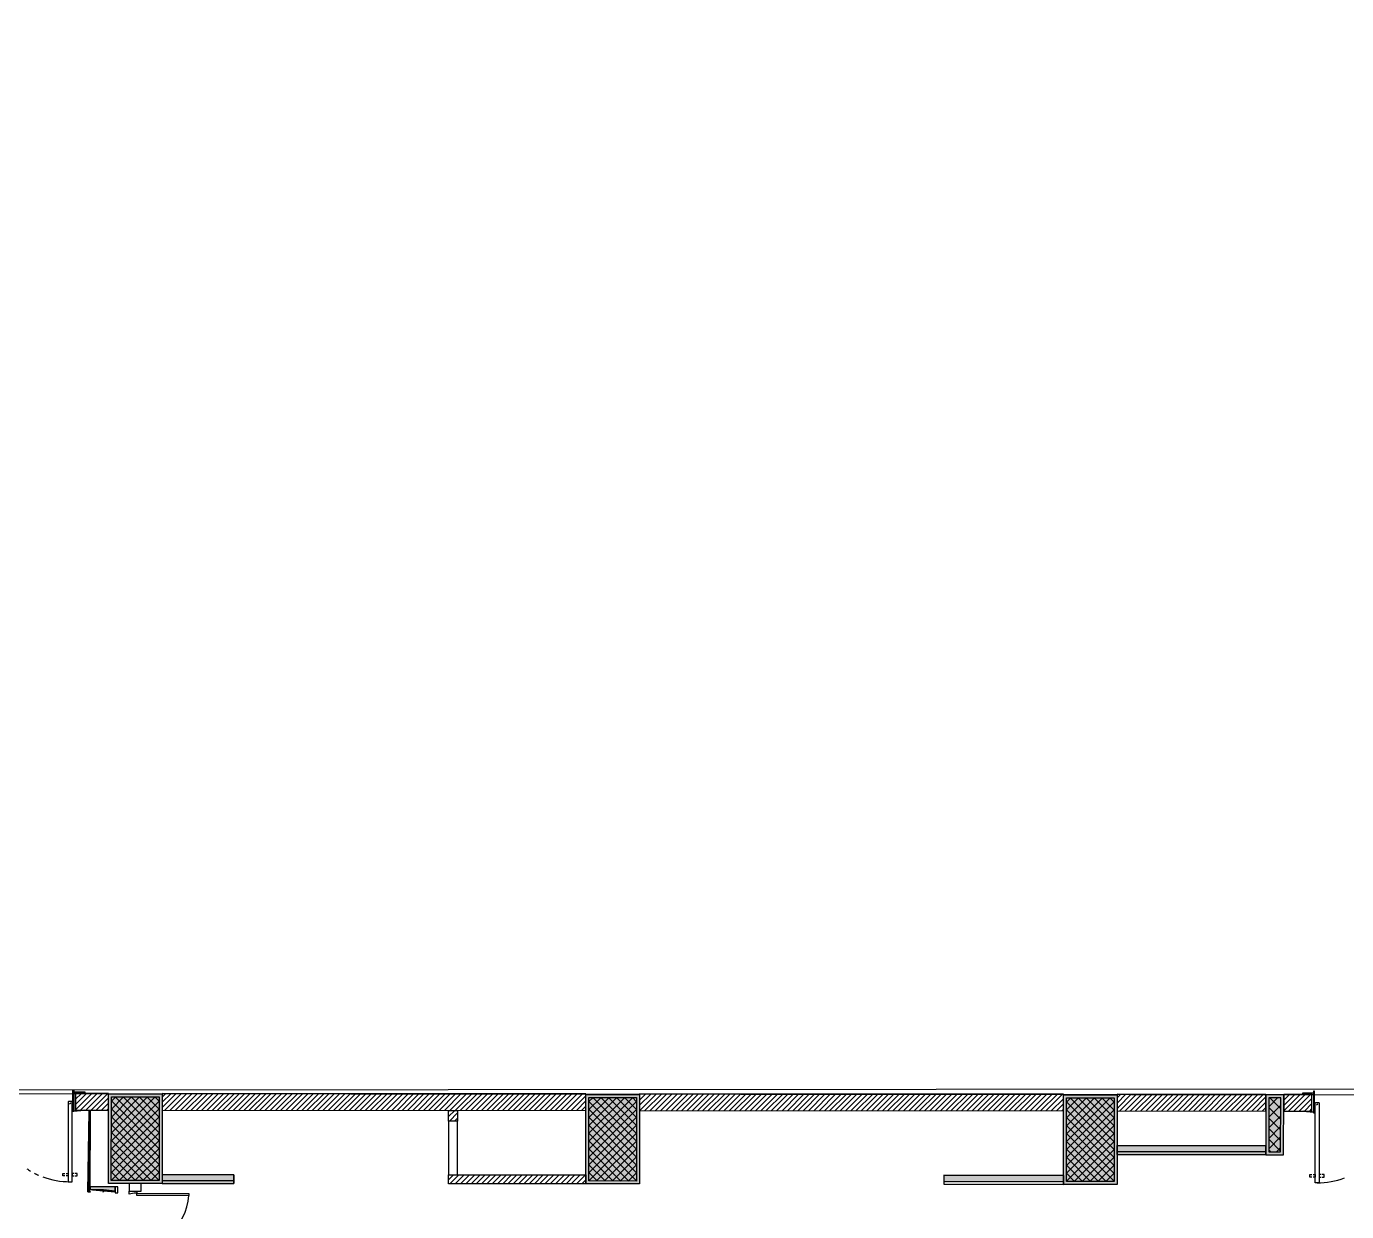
# Model space of a CAD drawing. Extents: x -957 to 3394, y -3 to 3008.
# Drawn here: x 2041 to 2911, y 873 to 1653 of the extents above; entities that cross this region are included whole.
import ezdxf

# ---------------------------------------------------------------- set-up
doc = ezdxf.new("R2010")
doc.units = 0
doc.header["$MEASUREMENT"] = 0
for name, color, linetype in [('HATCHES', 7, 'CONTINUOUS'), ('PDF_DOOR', 7, 'CONTINUOUS'), ('PDF_ELEVATION_5_LIGHT', 7, 'CONTINUOUS'), ('PDF_FRAMING-COLUMN', 7, 'CONTINUOUS'), ('PDF_FRAMING-COLUMN_HATCH', 7, 'CONTINUOUS'), ('PDF_HATCH', 7, 'CONTINUOUS'), ('PDF_I-DOOR', 7, 'CONTINUOUS'), ('PDF_I-DOOR-OPEN', 7, 'CONTINUOUS'), ('PDF_I-FURN-FIXD', 7, 'CONTINUOUS'), ('PDF_SHREM-CAD_6_CABLE', 7, 'CONTINUOUS'), ('PDF_SHREM_ACOUSTIC_WALL', 7, 'CONTINUOUS'), ('PDF_SHREM_NEW_BLK_WRK', 7, 'CONTINUOUS'), ('PDF_WALL', 7, 'CONTINUOUS')]:
    doc.layers.add(name, color=color, linetype=linetype)

msp = doc.modelspace()

# ---------------------------------------------------------------- hatches: boundary and pattern name
at = {"layer": 'PDF_I-FURN-FIXD'}
msp.add_hatch(color=256, dxfattribs=at).paths.add_polyline_path([(2099.95, 886.39), (2099.95, 888.98), (2083.59, 888.99), (2083.59, 887.13), (2092.22, 887.12), (2092.22, 886.4)])

# ---------------------------------------------------------------- linework, layer by layer
at = {"layer": 'HATCHES', "color": 253}
msp.add_lwpolyline([(712.53, 2126.9), (3285.08, 2124.7), (3284.08, 953.45), (711.53, 951.72), (712.53, 2126.9)], dxfattribs=at)
at = {"layer": 'PDF_DOOR'}
msp.add_lwpolyline([(2148.49, 810.47, 0.390391), (2109.19, 846.89, 0.390392), (2148.56, 883.24)], format="xyb", dxfattribs=at)
for points in [[(2109.23, 886.22), (2114.14, 886.22), (2114.14, 884.72), (2112.57, 884.72), (2109.23, 884.25)], [(2114.14, 884.72), (2148.56, 884.69), (2148.56, 883.24), (2114.14, 883.27)]]:
    msp.add_lwpolyline(points, close=True, dxfattribs=at)
at = {"layer": 'PDF_ELEVATION_5_LIGHT', "color": 7}
for points in [[(2760.17, 916.14), (2760.16, 910.25), (2858.1, 910.16), (2858.1, 916.06)], [(2760.17, 916.14), (2760.16, 910.25), (2858.1, 910.16), (2858.1, 916.06)], [(2130.88, 897.02), (2130.88, 891.12), (2178.1, 891.08), (2178.1, 896.98)], [(2646.09, 896.58), (2646.09, 890.68), (2724.75, 890.61), (2724.75, 896.51)], [(2646.09, 896.58), (2646.09, 890.68), (2724.75, 890.61), (2724.75, 896.51)]]:
    msp.add_lwpolyline(points, close=True, dxfattribs=at)
at = {"layer": 'PDF_ELEVATION_5_LIGHT'}
for points in [[(2858.1, 916.06), (2760.17, 916.14)], [(2858.1, 910.16), (2760.16, 910.25)], [(2858.1, 912.13), (2760.17, 912.21)]]:
    msp.add_lwpolyline(points, close=True, dxfattribs=at)
for points in [[(2130.88, 897.02), (2178.1, 896.98)], [(2646.09, 896.58), (2724.75, 896.51)], [(2646.09, 896.58), (2724.75, 896.51)], [(2130.88, 893.08), (2178.1, 893.04)], [(2130.88, 891.12), (2178.1, 891.08)], [(2646.09, 892.64), (2724.75, 892.58)], [(2646.09, 892.64), (2724.75, 892.58)], [(2646.09, 890.68), (2724.75, 890.61)], [(2646.09, 890.68), (2724.75, 890.61)]]:
    msp.add_lwpolyline(points, dxfattribs=at)
at = {"layer": 'PDF_ELEVATION_5_LIGHT', "color": 7}
for points in [[(2760.17, 916.14), (2760.16, 910.25), (2858.1, 916.06), (2858.1, 910.16)], [(2760.17, 916.14), (2760.16, 910.25), (2858.1, 916.06), (2858.1, 910.16)], [(2130.88, 897.02), (2130.88, 891.12), (2178.1, 896.98), (2178.1, 891.08)], [(2646.09, 896.58), (2646.09, 890.68), (2724.75, 896.51), (2724.75, 890.61)], [(2646.09, 896.58), (2646.09, 890.68), (2724.75, 896.51), (2724.75, 890.61)]]:
    msp.add_solid(points, dxfattribs=at)
at = {"layer": 'PDF_FRAMING-COLUMN'}
for points in [[(2095.52, 950.14), (2130.91, 950.11), (2130.86, 891.12), (2095.47, 891.15)], [(2410.16, 949.87), (2445.56, 949.84), (2445.5, 890.85), (2410.11, 890.88)], [(2724.8, 949.6), (2760.2, 949.57), (2760.15, 890.58), (2724.75, 890.61)], [(2858.13, 949.49), (2858.1, 910.16), (2869.89, 910.15), (2869.93, 949.48)], [(2097.48, 948.17), (2128.95, 948.15), (2128.9, 893.09), (2097.43, 893.11)], [(2412.12, 947.91), (2443.59, 947.88), (2443.54, 892.82), (2412.08, 892.84)], [(2726.76, 947.64), (2758.23, 947.61), (2758.18, 892.55), (2726.72, 892.57)], [(2860.09, 947.52), (2860.06, 912.12), (2867.93, 912.12), (2867.96, 947.52)]]:
    msp.add_lwpolyline(points, close=True, dxfattribs=at)
at = {"layer": 'PDF_FRAMING-COLUMN_HATCH'}
for points in [[(2097.45, 914.06), (2128.94, 945.5)], [(2097.45, 908.84), (2128.94, 940.28)], [(2097.46, 924.49), (2121.17, 948.15)], [(2097.46, 919.27), (2126.38, 948.15)], [(2097.47, 940.13), (2105.52, 948.17)], [(2097.47, 934.92), (2110.74, 948.16)], [(2097.47, 929.7), (2115.95, 948.16)], [(2128.91, 908.82), (2097.47, 940.31)], [(2097.48, 945.35), (2100.31, 948.17)], [(2128.92, 914.03), (2097.48, 945.52)], [(2128.92, 919.25), (2100.04, 948.17)], [(2128.93, 924.46), (2105.26, 948.17)], [(2128.93, 929.68), (2110.47, 948.16)], [(2128.93, 934.89), (2115.69, 948.16)], [(2128.94, 940.1), (2120.9, 948.15)], [(2128.94, 945.32), (2126.12, 948.15)], [(2412.09, 913.79), (2443.58, 945.23)], [(2412.09, 908.58), (2443.58, 940.01)], [(2412.1, 924.22), (2435.81, 947.89)], [(2412.1, 919), (2441.02, 947.88)], [(2412.11, 934.65), (2425.38, 947.89)], [(2412.11, 929.43), (2430.6, 947.89)], [(2412.12, 945.08), (2414.95, 947.9)], [(2412.12, 939.86), (2420.17, 947.9)], [(2443.56, 913.76), (2412.12, 945.25)], [(2443.55, 908.55), (2412.12, 940.04)], [(2443.56, 918.98), (2414.69, 947.9)], [(2443.57, 924.19), (2419.9, 947.9)], [(2443.57, 929.41), (2425.11, 947.89)], [(2443.58, 934.62), (2430.33, 947.89)], [(2443.58, 939.84), (2435.54, 947.89)], [(2443.58, 945.05), (2440.76, 947.88)], [(2726.73, 908.31), (2758.22, 939.74)], [(2726.74, 923.95), (2750.45, 947.62)], [(2726.74, 918.74), (2755.67, 947.61)], [(2726.74, 913.52), (2758.23, 944.96)], [(2726.75, 934.38), (2740.02, 947.62)], [(2726.75, 929.16), (2745.24, 947.62)], [(2726.76, 944.81), (2729.59, 947.63)], [(2726.76, 939.59), (2734.81, 947.63)], [(2758.2, 913.49), (2726.76, 944.98)], [(2758.2, 908.28), (2726.76, 939.77)], [(2758.2, 918.71), (2729.33, 947.63)], [(2758.21, 923.92), (2734.54, 947.63)], [(2758.21, 929.14), (2739.76, 947.63)], [(2758.22, 934.35), (2744.97, 947.62)], [(2758.22, 939.57), (2750.19, 947.62)], [(2758.23, 944.78), (2755.4, 947.61)], [(2860.08, 934.81), (2867.96, 942.67)], [(2860.09, 941.76), (2865.85, 947.52)], [(2860.09, 941.24), (2867.95, 933.37)], [(2860.76, 947.52), (2867.95, 940.32)], [(2867.72, 947.52), (2867.96, 947.27)], [(2097.44, 903.63), (2128.93, 935.07)], [(2128.91, 903.6), (2097.47, 935.09)], [(2412.08, 903.36), (2443.58, 934.8)], [(2443.55, 903.33), (2412.11, 934.82)], [(2726.73, 903.09), (2758.22, 934.53)], [(2758.19, 903.06), (2726.75, 934.56)], [(2860.08, 927.86), (2867.95, 935.72)], [(2860.08, 934.29), (2867.94, 926.41)], [(2097.43, 893.2), (2128.93, 924.64)], [(2097.44, 898.42), (2128.93, 929.85)], [(2128.9, 893.17), (2097.46, 924.66)], [(2128.9, 898.39), (2097.47, 929.88)], [(2412.08, 898.15), (2443.57, 929.58)], [(2412.08, 892.93), (2443.57, 924.37)], [(2443.54, 892.9), (2412.1, 924.4)], [(2443.54, 898.12), (2412.11, 929.61)], [(2726.72, 897.88), (2758.21, 929.31)], [(2726.72, 892.66), (2758.21, 924.1)], [(2758.18, 892.64), (2726.74, 924.13)], [(2758.19, 897.85), (2726.75, 929.34)], [(2860.07, 920.91), (2867.94, 928.76)], [(2860.08, 927.33), (2867.94, 919.46)], [(2118.56, 893.09), (2097.45, 914.24)], [(2123.77, 893.09), (2097.46, 919.45)], [(2102.56, 893.11), (2128.92, 919.42)], [(2107.77, 893.1), (2128.92, 914.21)], [(2433.2, 892.82), (2412.09, 913.97)], [(2438.41, 892.82), (2412.1, 919.18)], [(2417.2, 892.84), (2443.56, 919.15)], [(2422.42, 892.83), (2443.56, 913.94)], [(2753.06, 892.55), (2726.74, 918.91)], [(2747.84, 892.56), (2726.74, 913.7)], [(2731.84, 892.57), (2758.2, 918.89)], [(2737.06, 892.57), (2758.2, 913.67)], [(2860.06, 913.43), (2861.37, 912.12)], [(2860.07, 913.95), (2867.94, 921.81)], [(2860.07, 920.38), (2867.93, 912.51)], [(2865.19, 912.12), (2867.93, 914.86)], [(2113.34, 893.1), (2097.45, 909.02)], [(2112.99, 893.1), (2128.91, 908.99)], [(2427.99, 892.83), (2412.09, 908.75)], [(2427.63, 892.83), (2443.55, 908.73)], [(2742.63, 892.56), (2726.73, 908.48)], [(2742.27, 892.56), (2758.2, 908.46)], [(2108.13, 893.1), (2097.44, 903.81)], [(2102.91, 893.11), (2097.44, 898.59)], [(2118.2, 893.09), (2128.91, 903.78)], [(2123.42, 893.09), (2128.9, 898.57)], [(2417.56, 892.84), (2412.08, 898.32)], [(2422.77, 892.83), (2412.09, 903.54)], [(2432.85, 892.83), (2443.55, 903.51)], [(2438.06, 892.82), (2443.54, 898.3)], [(2732.2, 892.57), (2726.72, 898.05)], [(2737.41, 892.56), (2726.73, 903.27)], [(2747.49, 892.56), (2758.19, 903.24)], [(2752.7, 892.55), (2758.19, 898.03)], [(2097.7, 893.11), (2097.43, 893.38)], [(2128.63, 893.09), (2128.9, 893.35)], [(2412.34, 892.84), (2412.08, 893.11)], [(2443.27, 892.82), (2443.54, 893.08)], [(2726.98, 892.57), (2726.72, 892.84)], [(2757.92, 892.55), (2758.18, 892.81)]]:
    msp.add_lwpolyline(points, dxfattribs=at)
for points in [[(2095.52, 950.14), (2130.91, 950.11), (2095.47, 891.15), (2130.86, 891.12)], [(2410.16, 949.87), (2445.56, 949.84), (2410.11, 890.88), (2445.5, 890.85)], [(2724.8, 949.6), (2760.2, 949.57), (2724.75, 890.61), (2760.15, 890.58)], [(2858.13, 949.49), (2858.1, 910.16), (2869.93, 949.48), (2869.89, 910.15)], [(2097.48, 948.17), (2128.95, 948.15), (2097.43, 893.11), (2128.9, 893.09)], [(2412.12, 947.91), (2443.59, 947.88), (2412.08, 892.84), (2443.54, 892.82)], [(2726.76, 947.64), (2758.23, 947.61), (2726.72, 892.57), (2758.18, 892.55)], [(2860.09, 947.52), (2860.06, 912.12), (2867.96, 947.52), (2867.93, 912.12)]]:
    msp.add_solid(points, dxfattribs=at)
at = {"layer": 'PDF_HATCH'}
for points in [[(2073.74, 946.62), (2077.69, 950.55)], [(2073.74, 943.14), (2081.16, 950.55)], [(2073.74, 939.66), (2084.64, 950.55)], [(2073.75, 950.09), (2074.21, 950.55)], [(2077.09, 939.54), (2088.11, 950.54)], [(2080.57, 939.54), (2091.59, 950.54)], [(2084.05, 939.53), (2095.07, 950.54)], [(2130.91, 948.11), (2133.31, 950.5)], [(2130.91, 944.64), (2136.78, 950.5)], [(2130.91, 941.16), (2140.26, 950.5)], [(2132.71, 939.49), (2143.74, 950.49)], [(2136.19, 939.49), (2147.21, 950.49)], [(2139.67, 939.49), (2150.69, 950.49)], [(2143.14, 939.48), (2154.16, 950.49)], [(2146.62, 939.48), (2157.64, 950.48)], [(2150.1, 939.48), (2161.12, 950.48)], [(2153.57, 939.47), (2164.59, 950.48)], [(2157.05, 939.47), (2168.07, 950.47)], [(2160.52, 939.47), (2171.55, 950.47)], [(2164, 939.46), (2175.02, 950.47)], [(2167.48, 939.46), (2178.5, 950.46)], [(2170.95, 939.46), (2181.98, 950.46)], [(2174.43, 939.46), (2185.45, 950.46)], [(2177.91, 939.45), (2188.93, 950.46)], [(2181.38, 939.45), (2192.4, 950.45)], [(2184.86, 939.45), (2195.88, 950.45)], [(2188.34, 939.44), (2199.36, 950.45)], [(2191.81, 939.44), (2202.83, 950.44)], [(2195.29, 939.44), (2206.31, 950.44)], [(2198.76, 939.43), (2209.79, 950.44)], [(2202.24, 939.43), (2213.26, 950.44)], [(2205.72, 939.43), (2216.74, 950.43)], [(2209.19, 939.43), (2220.22, 950.43)], [(2212.67, 939.42), (2223.69, 950.43)], [(2216.15, 939.42), (2227.17, 950.42)], [(2219.62, 939.42), (2230.64, 950.42)], [(2223.1, 939.41), (2234.12, 950.42)], [(2226.58, 939.41), (2237.6, 950.41)], [(2230.05, 939.41), (2241.07, 950.41)], [(2233.53, 939.41), (2244.55, 950.41)], [(2237, 939.4), (2248.03, 950.41)], [(2240.48, 939.4), (2251.5, 950.4)], [(2243.96, 939.4), (2254.98, 950.4)], [(2247.43, 939.39), (2258.45, 950.4)], [(2250.91, 939.39), (2261.93, 950.39)], [(2254.39, 939.39), (2265.41, 950.39)], [(2257.86, 939.38), (2268.88, 950.39)], [(2261.34, 939.38), (2272.36, 950.38)], [(2264.81, 939.38), (2275.84, 950.38)], [(2268.29, 939.38), (2279.31, 950.38)], [(2271.77, 939.37), (2282.79, 950.38)], [(2275.24, 939.37), (2286.27, 950.37)], [(2278.72, 939.37), (2289.74, 950.37)], [(2282.2, 939.36), (2293.22, 950.37)], [(2285.67, 939.36), (2296.69, 950.36)], [(2289.15, 939.36), (2300.17, 950.36)], [(2292.63, 939.35), (2303.65, 950.36)], [(2296.1, 939.35), (2307.12, 950.35)], [(2299.58, 939.35), (2310.6, 950.35)], [(2303.05, 939.35), (2314.08, 950.35)], [(2306.53, 939.34), (2317.55, 950.35)], [(2310.01, 939.34), (2321.03, 950.34)], [(2313.48, 939.34), (2324.51, 950.34)], [(2316.96, 939.33), (2327.98, 950.34)], [(2320.44, 939.33), (2331.46, 950.33)], [(2323.91, 939.33), (2334.93, 950.33)], [(2327.39, 939.32), (2338.41, 950.33)], [(2330.86, 939.32), (2341.89, 950.33)], [(2334.34, 939.32), (2345.36, 950.32)], [(2337.82, 939.32), (2348.84, 950.32)], [(2341.29, 939.31), (2352.32, 950.32)], [(2344.77, 939.31), (2355.79, 950.31)], [(2348.25, 939.31), (2359.27, 950.31)], [(2351.72, 939.3), (2362.74, 950.31)], [(2355.2, 939.3), (2366.22, 950.3)], [(2358.68, 939.3), (2369.7, 950.3)], [(2362.15, 939.3), (2373.17, 950.3)], [(2365.63, 939.29), (2376.65, 950.3)], [(2369.1, 939.29), (2380.13, 950.29)], [(2372.58, 939.29), (2383.6, 950.29)], [(2376.06, 939.28), (2387.08, 950.29)], [(2379.53, 939.28), (2390.56, 950.28)], [(2383.01, 939.28), (2394.03, 950.28)], [(2386.49, 939.27), (2397.51, 950.28)], [(2389.96, 939.27), (2400.98, 950.27)], [(2393.44, 939.27), (2404.46, 950.27)], [(2396.92, 939.27), (2407.94, 950.27)], [(2400.39, 939.26), (2410.16, 949.01)], [(2445.55, 946.14), (2449.65, 950.23)], [(2445.55, 942.66), (2453.13, 950.23)], [(2445.56, 949.62), (2446.18, 950.24)], [(2445.58, 939.22), (2456.61, 950.23)], [(2449.06, 939.22), (2460.08, 950.22)], [(2452.54, 939.22), (2463.56, 950.22)], [(2456.01, 939.21), (2467.03, 950.22)], [(2459.49, 939.21), (2470.51, 950.22)], [(2462.97, 939.21), (2473.99, 950.21)], [(2466.44, 939.21), (2477.46, 950.21)], [(2469.92, 939.2), (2480.94, 950.21)], [(2473.39, 939.2), (2484.42, 950.2)], [(2476.87, 939.2), (2487.89, 950.2)], [(2480.35, 939.19), (2491.37, 950.2)], [(2483.82, 939.19), (2494.85, 950.19)], [(2487.3, 939.19), (2498.32, 950.19)], [(2490.78, 939.19), (2501.8, 950.19)], [(2494.25, 939.18), (2505.27, 950.19)], [(2497.73, 939.18), (2508.75, 950.18)], [(2501.21, 939.18), (2512.23, 950.18)], [(2504.68, 939.17), (2515.7, 950.18)], [(2508.16, 939.17), (2519.18, 950.17)], [(2511.63, 939.17), (2522.66, 950.17)], [(2515.11, 939.16), (2526.13, 950.17)], [(2518.59, 939.16), (2529.61, 950.16)], [(2522.06, 939.16), (2533.09, 950.16)], [(2525.54, 939.16), (2536.56, 950.16)], [(2529.02, 939.15), (2540.04, 950.16)], [(2532.49, 939.15), (2543.51, 950.15)], [(2535.97, 939.15), (2546.99, 950.15)], [(2539.44, 939.14), (2550.47, 950.15)], [(2542.92, 939.14), (2553.94, 950.14)], [(2546.4, 939.14), (2557.42, 950.14)], [(2549.87, 939.13), (2560.9, 950.14)], [(2553.35, 939.13), (2564.37, 950.13)], [(2556.83, 939.13), (2567.85, 950.13)], [(2560.3, 939.13), (2571.32, 950.13)], [(2563.78, 939.12), (2574.8, 950.13)], [(2567.26, 939.12), (2578.28, 950.12)], [(2570.73, 939.12), (2581.75, 950.12)], [(2574.21, 939.11), (2585.23, 950.12)], [(2577.68, 939.11), (2588.71, 950.11)], [(2581.16, 939.11), (2592.18, 950.11)], [(2584.64, 939.1), (2595.66, 950.11)], [(2588.11, 939.1), (2599.14, 950.1)], [(2591.59, 939.1), (2602.61, 950.1)], [(2595.07, 939.1), (2606.09, 950.1)], [(2598.54, 939.09), (2609.56, 950.1)], [(2602.02, 939.09), (2613.04, 950.09)], [(2605.5, 939.09), (2616.52, 950.09)], [(2608.97, 939.08), (2619.99, 950.09)], [(2612.45, 939.08), (2623.47, 950.08)], [(2615.92, 939.08), (2626.95, 950.08)], [(2619.4, 939.08), (2630.42, 950.08)], [(2622.88, 939.07), (2633.9, 950.08)], [(2626.35, 939.07), (2637.37, 950.07)], [(2629.83, 939.07), (2640.85, 950.07)], [(2633.31, 939.06), (2644.33, 950.07)], [(2636.78, 939.06), (2647.8, 950.06)], [(2640.26, 939.06), (2651.28, 950.06)], [(2643.73, 939.05), (2654.76, 950.06)], [(2647.21, 939.05), (2658.23, 950.05)], [(2650.69, 939.05), (2661.71, 950.05)], [(2654.16, 939.05), (2665.19, 950.05)], [(2657.64, 939.04), (2668.66, 950.05)], [(2661.12, 939.04), (2672.14, 950.04)], [(2664.59, 939.04), (2675.61, 950.04)], [(2668.07, 939.03), (2679.09, 950.04)], [(2671.55, 939.03), (2682.57, 950.03)], [(2675.02, 939.03), (2686.04, 950.03)], [(2678.5, 939.02), (2689.52, 950.03)], [(2681.97, 939.02), (2693, 950.02)], [(2685.45, 939.02), (2696.47, 950.02)], [(2688.93, 939.02), (2699.95, 950.02)], [(2692.4, 939.01), (2703.43, 950.02)], [(2695.88, 939.01), (2706.9, 950.01)], [(2699.36, 939.01), (2710.38, 950.01)], [(2702.83, 939), (2713.85, 950.01)], [(2706.31, 939), (2717.33, 950)], [(2709.79, 939), (2720.81, 950)], [(2713.26, 938.99), (2724.28, 950)], [(2760.19, 944.17), (2766, 949.96)], [(2760.19, 940.69), (2761, 941.5), (2769.48, 949.96)], [(2760.2, 947.64), (2762.52, 949.97)], [(2761.93, 938.95), (2763.75, 940.77), (2772.95, 949.96)], [(2765.41, 938.95), (2766.51, 940.05), (2776.43, 949.95)], [(2768.88, 938.95), (2769.27, 939.33), (2779.9, 949.95)], [(2772.36, 938.94), (2783.38, 949.95)], [(2775.84, 938.94), (2786.86, 949.94)], [(2779.31, 938.94), (2790.33, 949.94)], [(2782.79, 938.94), (2793.81, 949.94)], [(2786.26, 938.93), (2797.29, 949.94)], [(2789.74, 938.93), (2800.76, 949.93)], [(2793.22, 938.93), (2804.24, 949.93)], [(2796.69, 938.92), (2807.72, 949.93)], [(2800.17, 938.92), (2811.19, 949.92)], [(2803.65, 938.92), (2814.67, 949.92)], [(2807.12, 938.91), (2818.14, 949.92)], [(2810.6, 938.91), (2821.62, 949.91)], [(2814.08, 938.91), (2825.1, 949.91)], [(2817.55, 938.91), (2828.57, 949.91)], [(2821.03, 938.9), (2832.05, 949.91)], [(2824.5, 938.9), (2835.53, 949.9)], [(2827.98, 938.9), (2839, 949.9)], [(2831.46, 938.89), (2842.48, 949.9)], [(2834.93, 938.89), (2845.95, 949.89)], [(2838.41, 938.89), (2849.43, 949.89)], [(2841.89, 938.88), (2852.91, 949.89)], [(2845.36, 938.88), (2856.38, 949.88)], [(2869.92, 942.56), (2877.24, 949.87)], [(2869.92, 939.08), (2880.72, 949.86)], [(2869.93, 949.51), (2870.29, 949.87)], [(2869.93, 946.04), (2873.77, 949.87)], [(2873.17, 938.86), (2884.19, 949.86)], [(2876.65, 938.86), (2887.67, 949.86)], [(2087.52, 939.53), (2095.51, 947.51)], [(2091, 939.53), (2095.51, 944.03)], [(2094.47, 939.52), (2095.51, 940.56)], [(2403.87, 939.26), (2410.15, 945.54)], [(2407.34, 939.26), (2410.15, 942.06)], [(2716.74, 938.99), (2724.8, 947.04)], [(2720.21, 938.99), (2724.8, 943.56)], [(2723.69, 938.99), (2724.79, 940.09)], [(2848.84, 938.88), (2849.29, 939.33), (2858.13, 948.15)], [(2852.31, 938.88), (2853.99, 940.55), (2858.13, 944.68)], [(2855.79, 938.87), (2858.12, 941.2)], [(2880.13, 938.85), (2888.55, 947.26)], [(2883.6, 938.85), (2888.55, 943.79)], [(2887.08, 938.85), (2888.54, 940.31)]]:
    msp.add_lwpolyline(points, dxfattribs=at)
at = {"layer": 'PDF_I-DOOR'}
for points in [[(2072.79, 952.75), (2072.78, 938.51), (2072.01, 938.51), (2072.02, 952.75)], [(2889.51, 952.05), (2889.5, 937.81), (2890.27, 937.81), (2890.28, 952.05)]]:
    msp.add_lwpolyline(points, close=True, dxfattribs=at)
for points in [[(2069, 944.81), (2068.95, 892.34), (2071.54, 892.34), (2071.59, 944.81, 0.414216), (2071.24, 945.15), (2069.34, 945.16, 0.414216)], [(2893.29, 944.11), (2893.25, 891.63), (2890.66, 891.63), (2890.71, 944.11, -0.414172), (2891.05, 944.45), (2892.95, 944.45, -0.414216)]]:
    msp.add_lwpolyline(points, format="xyb", close=True, dxfattribs=at)
for points in [[(2069.94, 943.6), (2070.64, 944.29)], [(2079.61, 939.54), (2072.78, 938.85), (2079.61, 939.54)], [(2891.65, 942.9), (2892.34, 943.59)], [(2882.67, 938.85), (2889.5, 938.15), (2882.67, 938.85)], [(2066.86, 896.13), (2065.5, 896.14), (2065.5, 897.86), (2066.86, 897.86)], [(2067.6, 897.86), (2068.96, 897.86), (2068.95, 896.13), (2067.59, 896.13)], [(2072.9, 897.85), (2071.55, 897.86), (2071.55, 896.13), (2072.9, 896.13)], [(2073.64, 896.13), (2075, 896.13), (2075, 897.85), (2073.64, 897.85)], [(2888.57, 895.43), (2887.21, 895.43), (2887.21, 897.16), (2888.57, 897.16)], [(2889.31, 897.16), (2890.66, 897.16), (2890.66, 895.43), (2889.3, 895.43)], [(2894.61, 897.15), (2893.25, 897.15), (2893.26, 895.43), (2894.61, 895.43)], [(2895.35, 895.43), (2896.7, 895.42), (2896.71, 897.15), (2895.35, 897.15)]]:
    msp.add_lwpolyline(points, dxfattribs=at)
at = {"layer": 'PDF_I-DOOR-OPEN'}
for centre, radius, start, end in [((2070.14, 943.79), 51.45, 236.44438, 239.72913), ((2070.15, 943.82), 51.48, 243.01509, 246.29805), ((2070.14, 943.8), 51.46, 249.58113, 270.11464), ((2892.15, 943.1), 51.46, 269.78748, 290.32075)]:
    msp.add_arc(centre, radius, start, end, dxfattribs=at)
at = {"layer": 'PDF_I-FURN-FIXD'}
for points in [[(2080.08, 950.55), (2072.79, 950.56), (2072.79, 951.54), (2080.08, 951.53)], [(2882.22, 949.86), (2889.51, 949.86), (2889.51, 950.6), (2882.22, 950.61)], [(2082.69, 887.13), (2083.59, 887.13), (2083.64, 938.89), (2082.74, 938.89)], [(2099.95, 886.39), (2099.95, 888.98), (2083.59, 888.99), (2083.59, 887.13), (2092.22, 887.12)], [(2099.95, 884.95), (2101.74, 884.95), (2101.75, 888.98), (2099.95, 888.98)]]:
    msp.add_lwpolyline(points, close=True, dxfattribs=at)
for points in [[(2081.97, 885.69), (2082.74, 938.89), (2081.97, 885.69)], [(2081.97, 885.69), (2083.77, 885.69), (2082.69, 886.41)], [(2082.69, 887.13), (2092.22, 886.4), (2082.69, 887.13)], [(2092.22, 886.4), (2091.86, 885.32)], [(2099.95, 885.67), (2092.22, 886.4), (2099.95, 885.67)]]:
    msp.add_lwpolyline(points, dxfattribs=at)
at = {"layer": 'PDF_SHREM-CAD_6_CABLE', "color": 253}
msp.add_lwpolyline([(712.53, 2126.9), (3285.08, 2124.7), (3284.08, 949.12), (711.53, 951.32)], close=True, dxfattribs=at)
at = {"layer": 'PDF_SHREM_ACOUSTIC_WALL'}
for points in [[(2073.74, 939.54), (2095.51, 939.52), (2095.52, 950.54), (2073.75, 950.55)], [(2130.9, 939.49), (2410.15, 939.25), (2410.16, 950.27), (2130.91, 950.51)], [(2445.55, 939.22), (2724.79, 938.99), (2724.8, 950), (2445.56, 950.24)], [(2760.19, 938.95), (2858.12, 938.87), (2858.13, 949.88), (2760.2, 949.97)], [(2869.92, 938.86), (2888.54, 938.85), (2888.55, 949.86), (2869.93, 949.87)]]:
    msp.add_lwpolyline(points, close=True, dxfattribs=at)
at = {"layer": 'PDF_SHREM_NEW_BLK_WRK'}
for points in [[(2325.57, 932.25), (2319.67, 932.25), (2319.64, 896.86), (2325.54, 896.85)], [(2319.68, 939.33), (2325.58, 939.33), (2325.57, 932.25), (2319.67, 932.25)], [(2410.1, 896.78), (2410.1, 890.88), (2319.64, 890.95), (2319.64, 896.86)]]:
    msp.add_lwpolyline(points, close=True, dxfattribs=at)
for points in [[(2319.67, 935.24), (2323.77, 939.33)], [(2319.68, 938.71), (2320.3, 939.33)], [(2320.17, 932.25), (2325.58, 937.65)], [(2323.64, 932.25), (2325.57, 934.18)], [(2319.64, 893.52), (2322.98, 896.85)], [(2320.55, 890.95), (2326.45, 896.85)], [(2324.03, 890.95), (2329.93, 896.85)], [(2327.5, 890.95), (2333.41, 896.84)], [(2330.98, 890.95), (2336.88, 896.84)], [(2334.45, 890.94), (2340.36, 896.84)], [(2337.93, 890.94), (2343.84, 896.83)], [(2341.41, 890.94), (2347.31, 896.83)], [(2344.88, 890.93), (2350.79, 896.83)], [(2348.36, 890.93), (2354.27, 896.83)], [(2351.84, 890.93), (2357.74, 896.82)], [(2355.31, 890.92), (2361.22, 896.82)], [(2358.79, 890.92), (2364.69, 896.82)], [(2362.27, 890.92), (2368.17, 896.81)], [(2365.74, 890.92), (2371.65, 896.81)], [(2369.22, 890.91), (2375.12, 896.81)], [(2372.69, 890.91), (2378.6, 896.81)], [(2376.17, 890.91), (2382.08, 896.8)], [(2379.65, 890.9), (2385.55, 896.8)], [(2383.12, 890.9), (2389.03, 896.8)], [(2386.6, 890.9), (2392.51, 896.79)], [(2390.08, 890.9), (2395.98, 896.79)], [(2393.55, 890.89), (2399.46, 896.79)], [(2397.03, 890.89), (2402.93, 896.78)], [(2400.51, 890.89), (2406.41, 896.78)], [(2403.98, 890.88), (2409.89, 896.78)], [(2407.46, 890.88), (2410.1, 893.52)]]:
    msp.add_lwpolyline(points, dxfattribs=at)
at = {"layer": 'PDF_WALL'}
for points in [[(2760.16, 910.25), (2760.17, 916.14)], [(2858.1, 910.16), (2858.1, 916.06)], [(2109.23, 886.22), (2117.09, 886.21), (2117.1, 891.13), (2109.23, 891.14)]]:
    msp.add_lwpolyline(points, close=True, dxfattribs=at)
for points in [[(2130.88, 897.02), (2130.88, 891.12)], [(2178.1, 896.98), (2178.1, 891.08)], [(2646.09, 896.58), (2646.09, 890.68)], [(2646.09, 896.58), (2646.09, 890.68)], [(2724.75, 896.51), (2724.75, 890.61)], [(2724.75, 896.51), (2724.75, 890.61)]]:
    msp.add_lwpolyline(points, dxfattribs=at)

doc.saveas('drawing.dxf')
